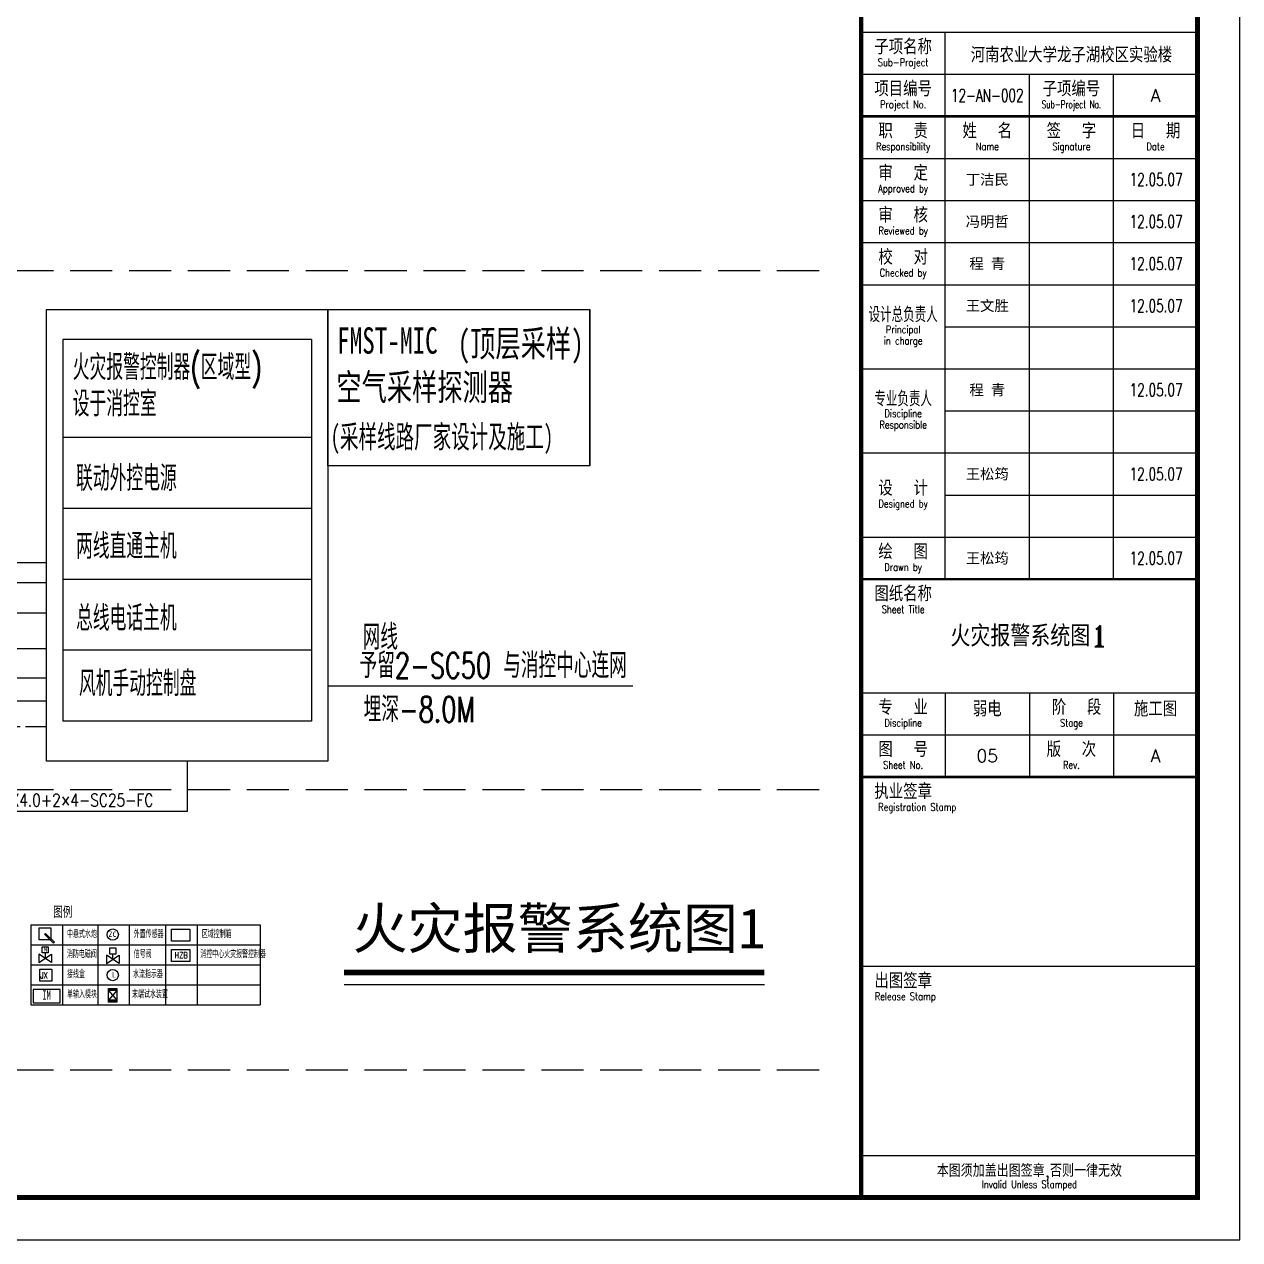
# Model space of a CAD drawing. Extents: x 913510 to 997610, y -270398 to 254224.
# Drawn here: x 968720 to 997610, y -132627 to -103738 of the extents above; entities that cross this region are included whole.
import ezdxf
from ezdxf.enums import TextEntityAlignment as Align

# ---------------------------------------------------------------- set-up
doc = ezdxf.new("R2010")
doc.units = 0
doc.header["$LTSCALE"] = 1000
doc.header["$MEASUREMENT"] = 0
for name, pattern in [('CENTER2', [1.125, 0.75, -0.125, 0.125, -0.125]), ('DASH', [0.35, 0.25, -0.1]), ('PHANTOM2', [1.25, 0.625, -0.125, 0.125, -0.125, 0.125, -0.125])]:
    doc.linetypes.add(name, pattern=pattern)
for name, color, linetype in [('EQUIP-消防', 3, 'Continuous'), ('SM', 2, 'Continuous'), ('WIRE-4', 6, 'Continuous'), ('X', 1, 'Continuous'), ('图框', 139, 'Continuous'), ('水炮标注', 5, 'Continuous'), ('水炮电气线路', 4, 'Continuous'), ('电气说明', 2, 'Continuous'), ('线路', 6, 'Continuous')]:
    doc.layers.add(name, color=color, linetype=linetype)
doc.styles.add('-宋体', font='', dxfattribs={"width": 0.8})
doc.styles.add('_HZTXT', font='txt.shx', dxfattribs={"width": 0.8, "bigfont": 'hztxt.shx'})
doc.styles.add('HZTXT', font='tj-romans1.shx', dxfattribs={"width": 0.6, "bigfont": 'hztxt.shx'})
doc.styles.get("Standard").update_dxf_attribs({"font": 'simhei.ttf'})
doc.styles.add('tjhztxt', font='tjromans.shx', dxfattribs={"bigfont": 'tjhztxt.shx'})
doc.styles.add('TKZ1_tjhts.shx', font='tjromant.shx', dxfattribs={"bigfont": 'tjhts.shx'})
doc.styles.add('TKZ2_tjkts.shx', font='tjromant.shx', dxfattribs={"bigfont": 'tjkts.shx'})
doc.styles.add('车', font='simhei.ttf')
doc.styles.get('-宋体').set_extended_font_data('SimSun')

# ---------------------------------------------------------------- blocks, each defined once
blk = doc.blocks.new('ZC')
at = {"layer": '水炮电气线路'}
blk.add_circle((8651, 637), 163, dxfattribs=at)
at = {"layer": '水炮电气线路', "insert": (8529, 724), "char_height": 153.9, "width": 4182.84, "attachment_point": 1}
blk.add_mtext('ZC', dxfattribs=at)
blk = doc.blocks.new('末端试水装置')
at = {"layer": '水炮电气线路'}
for p, q in [((7260, -1945), (7260, -1552)), ((7260, -1552), (7499, -1552)), ((7499, -1580), (7260, -1580)), ((7260, -1608), (7499, -1889)), ((7499, -1608), (7260, -1889)), ((7499, -1608), (7260, -1608)), ((7499, -1552), (7499, -1945)), ((7499, -1889), (7260, -1889)), ((7499, -1917), (7260, -1917)), ((7499, -1945), (7260, -1945))]:
    blk.add_line(p, q, dxfattribs=at)
blk = doc.blocks.new('SHUILIUZHISHIQI')
at = {"layer": '水炮电气线路'}
blk.add_circle((4725, -1717), 163, dxfattribs=at)
at = {"layer": '水炮电气线路', "insert": (4702, -1630), "char_height": 154, "width": 4182.84, "attachment_point": 1}
blk.add_mtext('L', dxfattribs=at)
blk = doc.blocks.new('XINHAOFA')
at = {"layer": '水炮电气线路'}
for p, q in [((4231, -2221), (3870, -1983)), ((3870, -2221), (4231, -1983)), ((3870, -1983), (3870, -2221)), ((4050, -2102), (4050, -1948)), ((4231, -1983), (4231, -2221))]:
    blk.add_line(p, q, dxfattribs=at)
blk.add_lwpolyline([(3966, -1773), (4141, -1773), (4141, -1948), (3966, -1948)], close=True, dxfattribs=at)
blk = doc.blocks.new('DIANCIFA')
at = {"layer": '水炮电气线路'}
for p, q in [((6003, -2117), (5642, -1879)), ((5642, -2117), (6003, -1879)), ((5642, -1879), (5642, -2117)), ((5822, -1844), (5822, -1998)), ((6003, -1879), (6003, -2117))]:
    blk.add_line(p, q, dxfattribs=at)
blk.add_lwpolyline([(5732, -1669), (5907, -1669), (5907, -1844), (5732, -1844)], close=True, dxfattribs=at)
at = {"layer": '水炮电气线路', "insert": (5777, -1690), "char_height": 123, "width": 3346.27, "attachment_point": 1}
blk.add_mtext('M', dxfattribs=at)
blk = doc.blocks.new('$equip_U$00000003')
for p, q in [((0.65, 0), (-0.65, 0)), ((-0.65, 0), (-0.65, -0.65)), ((0.65, -0.65), (0.65, 0)), ((-0.65, -0.65), (0.65, -0.65))]:
    blk.add_line(p, q)
blk.add_attdef('$TEXT$', text='', height=0.556).set_placement((0, -0.267), align=Align.MIDDLE_CENTER)
at = {"flags": 1}
blk.add_attdef('A', text='', height=0.0000222, dxfattribs=at).set_placement((0, 0), align=Align.MIDDLE_CENTER)
blk = doc.blocks.new('TJAD_TK_A1')
at = {"color": 0}
for p, q in [((1251.38, 643.45), (1331.38, 643.45)), ((1271.38, 513.45), (1271.38, 643.45)), ((1251.38, 633.45), (1331.38, 633.45)), ((1291.38, 513.45), (1291.38, 633.45)), ((1311.38, 513.45), (1311.38, 633.45)), ((1251.38, 613.45), (1331.38, 613.45)), ((1251.38, 603.45), (1331.38, 603.45)), ((1251.38, 593.45), (1331.38, 593.45)), ((1251.38, 583.45), (1331.38, 583.45)), ((1271.38, 573.45), (1331.38, 573.45)), ((1251.38, 563.45), (1331.38, 563.45)), ((1271.38, 553.45), (1331.38, 553.45)), ((1251.38, 543.45), (1331.38, 543.45)), ((1271.38, 533.45), (1331.38, 533.45)), ((1251.38, 523.45), (1331.38, 523.45)), ((1251.38, 486.45), (1331.38, 486.45)), ((1271.38, 486.45), (1271.38, 466.45)), ((1291.38, 486.45), (1291.38, 466.45)), ((1311.38, 486.45), (1311.38, 466.45)), ((1251.38, 476.45), (1331.38, 476.45)), ((1251.38, 421.45), (1331.38, 421.45)), ((1251.38, 376.45), (1331.38, 376.45))]:
    blk.add_line(p, q, dxfattribs=at)
for points, const_width in [([(1251.38, 940.45), (1251.38, 366.45)], 1), ([(1251.38, 623.45), (1331.38, 623.45)], 0.6), ([(1251.38, 513.45), (1331.38, 513.45)], 0.6), ([(1251.38, 466.45), (1331.38, 466.45)], 0.6)]:
    blk.add_lwpolyline(points, dxfattribs=dict(at, const_width=const_width))
at = {"layer": '图框', "color": 0}
for p, q in [((1341.38, 356.45), (1341.38, 950.45)), ((500.38, 356.45), (1341.38, 356.45))]:
    blk.add_line(p, q, dxfattribs=at)
at = {"layer": '图框', "color": 0, "const_width": 1.2}
blk.add_lwpolyline([(1331.38, 940.45), (525.38, 940.45), (525.38, 366.45), (1331.38, 366.45)], close=True, dxfattribs=at)
at = {"color": 0, "style": 'TKZ2_tjkts.shx'}
for s, height, p in [('子项名称', 3.6, (1261.38, 640)), ('项目编号', 3.6, (1261.38, 630)), ('职  责', 3.6, (1261.38, 620)), ('姓  名', 3.6, (1281.38, 620)), ('签  字', 3.6, (1301.38, 620)), ('日  期', 3.6, (1321.38, 620)), ('审  定', 3.6, (1261.38, 610)), ('审  核', 3.6, (1261.38, 600)), ('校  对', 3.6, (1261.38, 590)), ('设  计', 3.6, (1261.38, 535.1)), ('绘  图', 3.6, (1261.38, 520)), ('图纸名称', 3.6, (1261.38, 510)), ('专  业', 3.6, (1261.38, 483)), (' 阶  段', 3.6, (1301.38, 483)), ('图  号', 3.6, (1261.38, 473)), ('版  次', 3.6, (1301.38, 473)), ('执业签章', 3.6, (1261.38, 463)), ('出图签章', 3.6, (1261.38, 418)), ('本图须加盖出图签章,否则一律无效', 3, (1291.38, 372.88))]:
    blk.add_text(s, height=height, dxfattribs=at).set_placement(p, align=Align.MIDDLE_CENTER)
at = {"color": 0, "style": 'TKZ2_tjkts.shx', "width": 0.8}
for s, height, p in [('Sub-Project', 1.8, (1261.38, 636.3)), ('Project No.', 1.8, (1261.38, 626.3)), ('Responsibility', 1.8, (1261.38, 616.3)), ('Name', 1.8, (1281.38, 616.3)), ('Signature', 1.8, (1301.38, 616.3)), ('Date', 1.8, (1321.38, 616.3)), ('Approved by', 1.8, (1261.38, 606.3)), ('Reviewed by', 1.8, (1261.38, 596.3)), ('Checked by', 1.8, (1261.38, 586.3)), ('设计总负责人', 3.6, (1261.38, 576.33)), ('Principal', 1.8, (1261.38, 572.8)), ('in charge', 1.8, (1261.38, 570.15)), ('专业负责人', 3.6, (1261.38, 556.33)), ('Discipline', 1.8, (1261.38, 552.87)), ('Responsible', 1.8, (1261.38, 550.15)), ('Designed by', 1.8, (1261.38, 531.4)), ('Drawn by', 1.8, (1261.38, 516.3)), ('Sheet Title', 1.8, (1261.38, 506.3)), ('Discipline', 1.8, (1261.38, 479.3)), ('Stage', 1.8, (1301.38, 479.3)), ('Sheet No.', 1.8, (1261.38, 469.3)), ('Rev.', 1.8, (1301.38, 469.3)), ('Registration Stamp', 1.8, (1264.74, 459.3)), ('Release Stamp', 1.8, (1261.89, 414.3)), ('Invalid Unless Stamped', 1.8, (1291.38, 369.62))]:
    blk.add_text(s, height=height, dxfattribs=at).set_placement(p, align=Align.MIDDLE_CENTER)
at = {"layer": '图框', "color": 0}
for s, height, style, p in [('河南农业大学龙子湖校区实验楼', 3.6, 'TKZ1_tjhts.shx', (1301.38, 638.06)), ('子项编号', 3.6, 'TKZ2_tjkts.shx', (1301.38, 630)), ('A', 3, 'TKZ1_tjhts.shx', (1321.38, 628.45)), ('丁洁民', 2.5, '车', (1281.38, 608.45)), ('冯明哲', 2.5, '车', (1281.38, 598.45)), ('程 青', 2.5, '车', (1281.38, 588.45)), ('王文胜', 2.5, '车', (1281.38, 578.45)), ('程 青', 2.5, '车', (1281.38, 558.45)), ('王松筠', 2.5, '车', (1281.38, 538.45)), ('王松筠', 2.5, '车', (1281.38, 518.45)), ('弱电', 3.6, 'TKZ1_tjhts.shx', (1281.38, 482.61)), ('施工图', 3.6, 'TKZ1_tjhts.shx', (1321.38, 482.61)), ('A', 3, 'TKZ1_tjhts.shx', (1321.38, 471.45))]:
    blk.add_text(s, height=height, dxfattribs=dict(at, style=style)).set_placement(p, align=Align.MIDDLE_CENTER)
at = {"layer": '图框', "color": 0, "width": 0.7}
for s, height, style, p in [('12-AN-002', 3, 'TKZ1_tjhts.shx', (1281.38, 628.45)), ('Sub-Project No.', 1.8, 'TKZ2_tjkts.shx', (1301.38, 626.3)), ('12.05.07', 3, 'TKZ1_tjhts.shx', (1321.51, 608.45)), ('12.05.07', 3, 'TKZ1_tjhts.shx', (1321.51, 598.45)), ('12.05.07', 3, 'TKZ1_tjhts.shx', (1321.51, 588.45)), ('12.05.07', 3, 'TKZ1_tjhts.shx', (1321.51, 578.45)), ('12.05.07', 3, 'TKZ1_tjhts.shx', (1321.51, 558.45)), ('12.05.07', 3, 'TKZ1_tjhts.shx', (1321.51, 538.45)), ('12.05.07', 3, 'TKZ1_tjhts.shx', (1321.51, 518.45))]:
    blk.add_text(s, height=height, dxfattribs=dict(at, style=style)).set_placement(p, align=Align.MIDDLE_CENTER)

msp = doc.modelspace()

# ---------------------------------------------------------------- linework, layer by layer
at = {"color": 3}
for p, q in [((968879, -125141, 576), (974329, -125141, 576)), ((968879, -125141, 576), (968879, -127048, 576)), ((969630, -125141, 576), (969630, -127048, 576)), ((970465, -125141, 576), (970465, -127048, 576)), ((971216, -125141, 576), (971216, -127048, 576)), ((972077, -125141, 576), (972077, -127048, 576)), ((972828, -125141, 576), (972828, -127048, 576)), ((974329, -125141, 576), (974329, -127048, 576)), ((968879, -126094, 576), (974329, -126094, 576)), ((968879, -126571, 576), (974329, -126571, 576)), ((968879, -127048, 576), (974329, -127048, 576))]:
    msp.add_line(p, q, dxfattribs=at)
at = {"layer": 'EQUIP-消防'}
for p, q in [((975548, -111228, -99), (969637, -111228, -99)), ((969637, -111228, -99), (969637, -120300, -99)), ((975548, -111228, -99), (975548, -120300, -99)), ((975548, -113561, -99), (969637, -113561, -99)), ((975548, -115246, -99), (969637, -115246, -99)), ((975548, -116931, -99), (969637, -116931, -99)), ((975548, -118615, -99), (969637, -118615, -99)), ((975548, -120300, -99), (969637, -120300, -99))]:
    msp.add_line(p, q, dxfattribs=at)
at = {"layer": 'EQUIP-消防', "elevation": -99}
msp.add_lwpolyline([(969248, -110515), (975937, -110515), (975937, -121252), (969248, -121252)], close=True, dxfattribs=at)
at = {"layer": 'WIRE-4', "color": 6}
for p, q in [((969248, -116542, -99), (963035, -116542, -99)), ((928247, -117002, -231), (969248, -117002, -231)), ((928247, -117728, -231), (969248, -117728, -231)), ((975937, -119464, -99), (983187, -119464, -99))]:
    msp.add_line(p, q, dxfattribs=at)
at = {"layer": 'WIRE-4', "color": 6, "linetype": 'PHANTOM2', "ltscale": 2}
msp.add_line((969248, -118583, -231), (928247, -118583, -231), dxfattribs=at)
at = {"layer": 'WIRE-4', "color": 6, "linetype": 'CENTER2'}
for p, q in [((969248, -119276, -99), (928247, -119276, -322)), ((969248, -119827, -99), (928247, -119827, -324)), ((928247, -120430, -99), (969248, -120430, -99))]:
    msp.add_line(p, q, dxfattribs=at)
at = {"layer": 'X'}
for p, q in [((975937, -110515, -99), (982161, -110515, -99)), ((975937, -114232, -99), (975937, -110515, -99)), ((982161, -114232, -99), (982161, -110515, -99)), ((982161, -110515, -99), (982161, -114232, -99)), ((982161, -114232, -99), (975937, -114232, -99))]:
    msp.add_line(p, q, dxfattribs=at)
at = {"layer": '水炮电气线路', "color": 1}
for p, q in [((972593, -121252, -99), (972593, -122446, -99)), ((972593, -122446, -99), (965778, -122446, 576))]:
    msp.add_line(p, q, dxfattribs=at)
at = {"layer": '水炮电气线路'}
for p, q in [((969201, -125367, 576), (969221, -125347, 576)), ((969201, -125367, 576), (969415, -125576, 576)), ((969221, -125347, 576), (969435, -125556, 576))]:
    msp.add_line(p, q, dxfattribs=at)
at = {"layer": '水炮电气线路', "color": 3, "linetype": 'ByBlock'}
msp.add_line((968879, -125618, 576), (974329, -125618, 576), dxfattribs=at)
at = {"layer": '水炮电气线路', "linetype": 'ByBlock'}
msp.add_line((969435, -125556, 576), (969415, -125576, 576), dxfattribs=at)
at = {"layer": '水炮电气线路', "elevation": 576}
for points in [[(969070, -125216), (969351, -125216), (969351, -125497), (969070, -125497)], [(972216, -125248), (972652, -125248), (972652, -125532), (972216, -125532)], [(972216, -125731), (972652, -125731), (972652, -126014), (972216, -126014)], [(969089, -126199), (969372, -126199), (969372, -126483), (969089, -126483)]]:
    msp.add_lwpolyline(points, close=True, dxfattribs=at)
at = {"layer": '电气说明'}
msp.add_line((976322, -126559, -231), (986314, -126559, -231), dxfattribs=at)
at = {"layer": '电气说明', "const_width": 138, "elevation": -1128}
msp.add_lwpolyline([(976322, -126277), (986314, -126277)], dxfattribs=at)
at = {"layer": '线路', "color": 0, "linetype": 'DASH', "ltscale": 4}
for p, q in [((987610, -109598, 264), (917245, -109598, 264)), ((987610, -121932, 264), (917245, -121932, 264)), ((987610, -128598, 240), (917245, -128598, 264))]:
    msp.add_line(p, q, dxfattribs=at)

# ---------------------------------------------------------------- block references
at = {"layer": 'EQUIP-消防'}
ref = msp.add_blockref('$equip_U$00000003', (969251, -126677, 576), dxfattribs=dict(at, xscale=496.4891914710066, yscale=496.489191470976, zscale=496.4891914709809))
ref.add_attrib('$TEXT$', 'IM', dxfattribs={"layer": '0', "height": 220.7, "width": 0.6}).set_placement((969251, -126809, 576), align=Align.MIDDLE_CENTER)
at = {"layer": '图框', "xscale": 100, "yscale": 100, "zscale": 100}
msp.add_blockref('TJAD_TK_A1', (863472, -168272), dxfattribs=at)
at = {"layer": '水炮标注', "xscale": 0.8289530648763953, "yscale": 0.8289530648763953, "zscale": 0.8289530648708079}
msp.add_blockref('ZC', (963651, -125903, 576), dxfattribs=at)
at = {"layer": '水炮电气线路', "color": 2, "xscale": 0.8289530648763953, "yscale": 0.8289530648763953, "zscale": 0.8289530648708079}
msp.add_blockref('DIANCIFA', (964390, -124280, 576), dxfattribs=at)
at = {"layer": '水炮电气线路', "xscale": 0.8289530648763953, "yscale": 0.8289530648763953, "zscale": 0.8289530648708079}
for name, p in [('XINHAOFA', (967464, -124222, 576)), ('SHUILIUZHISHIQI', (966905, -124914, 576)), ('末端试水装置', (964705, -125371, 576))]:
    msp.add_blockref(name, p, dxfattribs=at)

# ---------------------------------------------------------------- texts
at = {"layer": 'SM', "color": 3, "style": 'HZTXT', "width": 0.7}
for s, p in [('网线', (976762, -118604, -9405)), ('予留2-SC50 与消控中心连网', (976689, -119278, -9405)), ('埋深-8.0M', (976786, -120322, 509))]:
    msp.add_text(s, height=600, dxfattribs=at).set_placement(p)
at = {"layer": 'SM', "style": '-宋体'}
msp.add_text('火灾报警系统图1', height=960, dxfattribs=at).set_placement((976519, -125705, -1128))
at = {"layer": 'X', "style": '-宋体'}
for s, height, width, p in [('FMST-MIC', 628, 0.7, (976154, -111568, -99)), ('(顶层采样)', 628, 0.7, (979020, -111638, -99)), ('空气采样探测器', 628, 0.7, (976138, -112674, -99)), ('(采样线路厂家设计及施工)', 538.27, 0.6, (976004, -113808, -99))]:
    msp.add_text(s, height=height, dxfattribs=dict(at, width=width)).set_placement(p)
at = {"layer": '图框', "style": 'TKZ1_tjhts.shx'}
for s, height, p in [('火灾报警系统图1', 500, (992610, -118277)), ('05', 300, (991610, -121127))]:
    msp.add_text(s, height=height, dxfattribs=at).set_placement(p, align=Align.MIDDLE_CENTER)
at = {"layer": '水炮电气线路', "linetype": 'ByBlock', "style": '_HZTXT', "width": 0.8}
msp.add_text('ZBN-BV-3X4.0+2×4-SC25-FC', height=299.93, dxfattribs=at).set_placement((966605, -122327, 272))
at = {"layer": '水炮电气线路', "color": 3, "linetype": 'ByBlock', "style": '_HZTXT', "width": 0.8}
msp.add_text('图例', height=274.8, dxfattribs=at).set_placement((969404, -124978, 576))
at = {"layer": '水炮电气线路', "style": 'HZTXT', "width": 0.6}
for s, height, p in [('中悬式水炮', 175, (969735, -125454, 576)), ('外置传感器', 175, (971321, -125454, 576)), ('区域控制箱', 175, (972940, -125454, 576)), ('消防电磁阀', 175, (969735, -125930, 576)), ('信号阀', 175, (971321, -125930, 576)), ('消控中心火灾报警控制器', 174.96, (972903, -125930, 576)), ('接线盒', 175, (969735, -126408, 576)), ('水流指示器', 175, (971305, -126406, 576)), ('单输入模块', 175, (969735, -126885, 576)), ('末端试水装置', 175, (971282, -126884, 576))]:
    msp.add_text(s, height=height, dxfattribs=at).set_placement(p)
at = {"layer": '水炮电气线路', "char_height": 145.8, "width": 3962.72, "attachment_point": 1, "style": '_HZTXT'}
for s, insert in [('HZB', (972290, -125793, 576)), ('JX', (969101, -126271, 576))]:
    msp.add_mtext(s, dxfattribs=dict(at, insert=insert))
at = {"layer": '电气说明', "style": 'tjhztxt', "width": 0.7}
for s, p in [('火灾报警控制器(区域型)', (969871, -112192, -99)), ('设于消控室', (969871, -113059, -99)), ('联动外控电源', (969950, -114829, -99)), ('两线直通主机', (969949, -116443, -99)), ('总线电话主机', (969950, -118154, -99)), ('风机手动控制盘', (970018, -119708, -99))]:
    msp.add_text(s, height=600, dxfattribs=at).set_placement(p)

doc.saveas('drawing.dxf')
